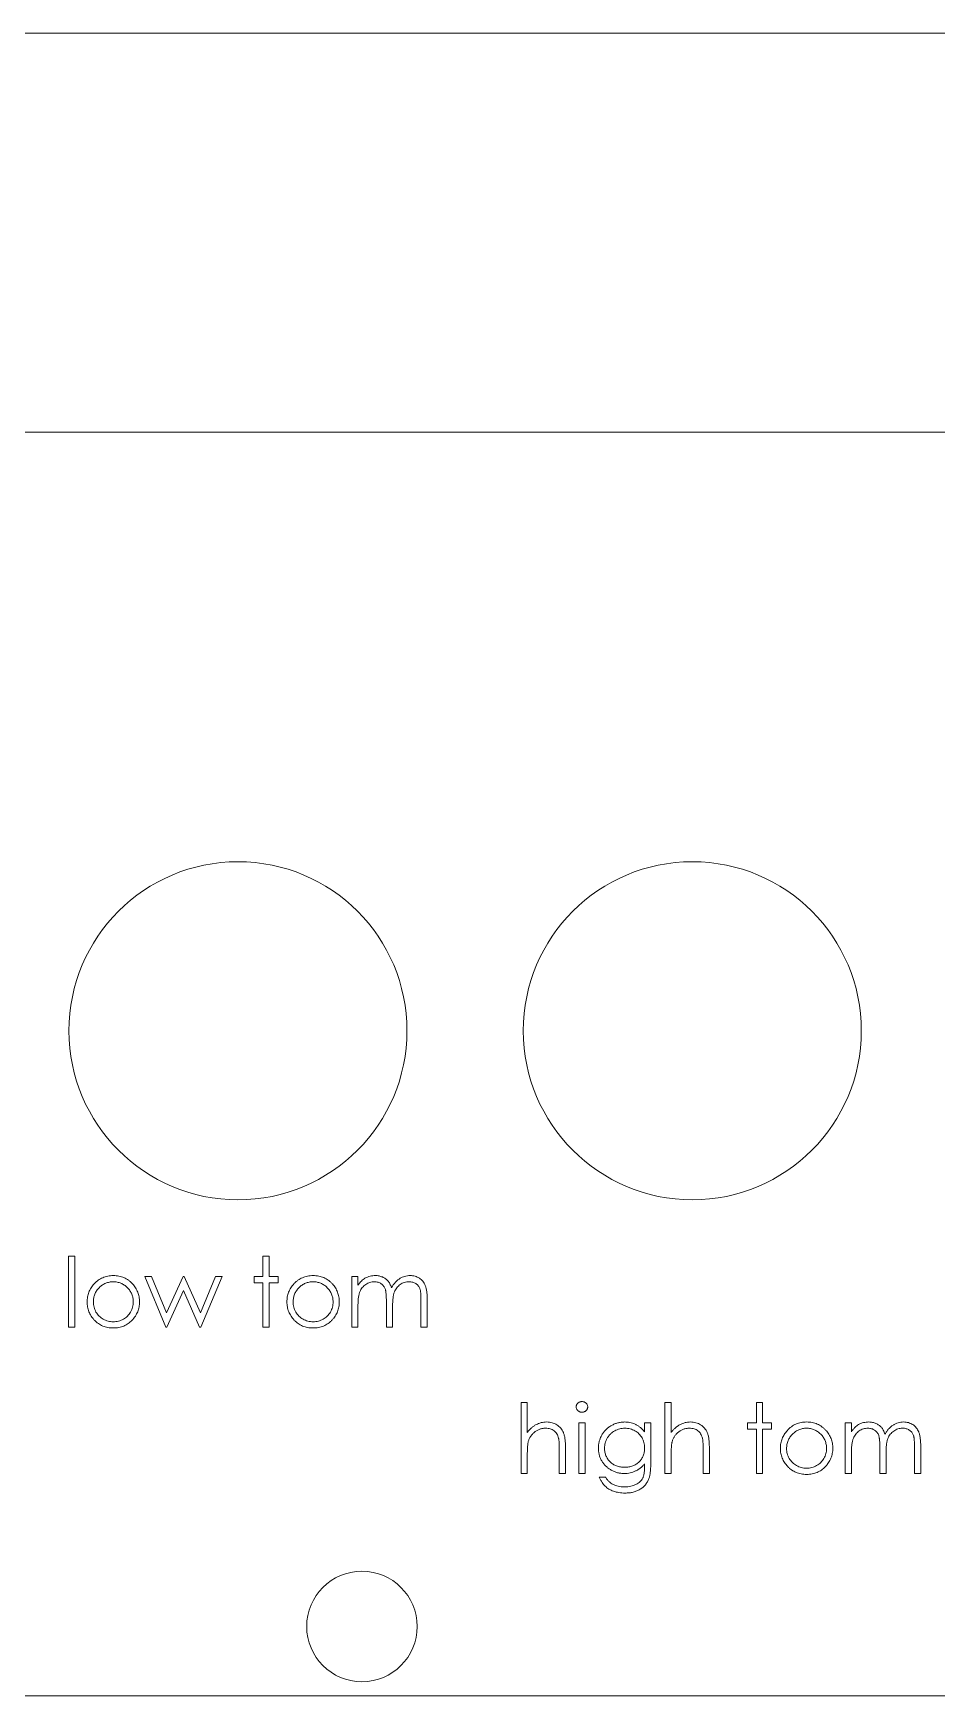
# Model space of a CAD drawing. Header units: inches. Extents: x 0 to 10.2, y -7 to 0.
# Drawn here: x 2.952 to 4.582, y -7 to -4 of the extents above; entities that cross this region are included whole.
import ezdxf

# ---------------------------------------------------------------- set-up
doc = ezdxf.new("R2010")
doc.units = ezdxf.units.IN
doc.header["$MEASUREMENT"] = 0

msp = doc.modelspace()

# ---------------------------------------------------------------- linework, layer by layer
at = {"color": 1, "linetype": 'Continuous', "lineweight": 5}
for p, q in [((5.6713, -4), (0.9713, -4)), ((0.9713, -4.72), (5.6713, -4.72)), ((0, -7), (10.15, -7))]:
    msp.add_line(p, q, dxfattribs=at)
at = {"color": 3, "linetype": 'Continuous', "lineweight": 5}
for p, q in [((3.0154, -6.2065), (3.0266, -6.2065)), ((3.0154, -6.3347), (3.0154, -6.2065)), ((3.0266, -6.2065), (3.0266, -6.3347)), ((3.3664, -6.2065), (3.3776, -6.2065)), ((3.3664, -6.2434), (3.3664, -6.2065)), ((3.3776, -6.2065), (3.3776, -6.2434)), ((3.1532, -6.2434), (3.1653, -6.2434)), ((3.1911, -6.3347), (3.1532, -6.2434)), ((3.1653, -6.2434), (3.1925, -6.3091)), ((3.1925, -6.3091), (3.2223, -6.2434)), ((3.2229, -6.269), (3.1931, -6.3347)), ((3.2223, -6.2434), (3.2242, -6.2434)), ((3.2521, -6.3347), (3.2229, -6.269)), ((3.2242, -6.2434), (3.2534, -6.3091)), ((3.2534, -6.3091), (3.2809, -6.2434)), ((3.2927, -6.2434), (3.2545, -6.3347)), ((3.2809, -6.2434), (3.2927, -6.2434)), ((3.3503, -6.2546), (3.3503, -6.2434)), ((3.3503, -6.2434), (3.3664, -6.2434)), ((3.3664, -6.2546), (3.3503, -6.2546)), ((3.3664, -6.3347), (3.3664, -6.2546)), ((3.3776, -6.2434), (3.3936, -6.2434)), ((3.3776, -6.2546), (3.3776, -6.3347)), ((3.3936, -6.2546), (3.3776, -6.2546)), ((3.3936, -6.2434), (3.3936, -6.2546)), ((3.5266, -6.2434), (3.5378, -6.2434)), ((3.5266, -6.3347), (3.5266, -6.2434)), ((3.5378, -6.2434), (3.5378, -6.2592)), ((3.5378, -6.2963), (3.5378, -6.3347)), ((3.5891, -6.3347), (3.5891, -6.2883)), ((3.6003, -6.2992), (3.6003, -6.3347)), ((3.6516, -6.3347), (3.6516, -6.2852)), ((3.6628, -6.2852), (3.6628, -6.3347)), ((3.0266, -6.3347), (3.0154, -6.3347)), ((3.1931, -6.3347), (3.1911, -6.3347)), ((3.2545, -6.3347), (3.2521, -6.3347)), ((3.3776, -6.3347), (3.3664, -6.3347)), ((3.5378, -6.3347), (3.5266, -6.3347)), ((3.6003, -6.3347), (3.5891, -6.3347)), ((3.6628, -6.3347), (3.6516, -6.3347)), ((3.8323, -6.4708), (3.8435, -6.4708)), ((3.8323, -6.599), (3.8323, -6.4708)), ((3.8435, -6.4708), (3.8435, -6.5249)), ((4.0919, -6.4708), (4.1031, -6.4708)), ((4.0919, -6.599), (4.0919, -6.4708)), ((4.1031, -6.4708), (4.1031, -6.5249)), ((4.257, -6.4708), (4.2682, -6.4708)), ((4.257, -6.5076), (4.257, -6.4708)), ((4.2682, -6.4708), (4.2682, -6.5076)), ((3.9365, -6.5076), (3.9477, -6.5076)), ((3.9365, -6.599), (3.9365, -6.5076)), ((3.9477, -6.5076), (3.9477, -6.599)), ((4.0551, -6.5076), (4.0663, -6.5076)), ((4.0551, -6.5236), (4.0551, -6.5076)), ((4.0663, -6.5076), (4.0663, -6.5801)), ((4.241, -6.5188), (4.241, -6.5076)), ((4.241, -6.5076), (4.257, -6.5076)), ((4.2682, -6.5076), (4.2842, -6.5076)), ((4.2842, -6.5076), (4.2842, -6.5188)), ((4.4172, -6.5076), (4.4285, -6.5076)), ((4.4172, -6.599), (4.4172, -6.5076)), ((4.4285, -6.5076), (4.4285, -6.5235)), ((4.257, -6.5188), (4.241, -6.5188)), ((4.257, -6.599), (4.257, -6.5188)), ((4.2682, -6.5188), (4.2682, -6.599)), ((4.2842, -6.5188), (4.2682, -6.5188)), ((3.8435, -6.5659), (3.8435, -6.599)), ((3.9012, -6.599), (3.9012, -6.556)), ((3.9124, -6.5523), (3.9124, -6.599)), ((4.1031, -6.5659), (4.1031, -6.599)), ((4.1608, -6.599), (4.1608, -6.556)), ((4.1721, -6.5523), (4.1721, -6.599)), ((4.4285, -6.5605), (4.4285, -6.599)), ((4.4797, -6.599), (4.4797, -6.5525)), ((4.491, -6.5634), (4.491, -6.599)), ((4.5422, -6.599), (4.5422, -6.5494)), ((4.5535, -6.5495), (4.5535, -6.599)), ((3.8435, -6.599), (3.8323, -6.599)), ((3.9124, -6.599), (3.9012, -6.599)), ((3.9477, -6.599), (3.9365, -6.599)), ((4.0551, -6.5862), (4.0551, -6.5815)), ((4.1031, -6.599), (4.0919, -6.599)), ((4.1721, -6.599), (4.1608, -6.599)), ((4.2682, -6.599), (4.257, -6.599)), ((4.4285, -6.599), (4.4172, -6.599)), ((4.491, -6.599), (4.4797, -6.599)), ((4.5535, -6.599), (4.5422, -6.599)), ((3.9733, -6.6054), (3.9846, -6.6054))]:
    msp.add_line(p, q, dxfattribs=at)
at = {"color": 1, "linetype": 'Continuous', "lineweight": 5}
for centre, radius in [((3.3213, -5.8), 0.305), ((4.1413, -5.8), 0.305), ((3.545, -6.875), 0.0997)]:
    msp.add_circle(centre, radius, dxfattribs=at)
at = {"color": 3, "linetype": 'Continuous', "lineweight": 5}
for points, knots in [([(3.0491, -6.2893), (3.0491, -6.2878), (3.0492, -6.2847), (3.0498, -6.2803), (3.0507, -6.276), (3.0521, -6.2718), (3.0539, -6.2678), (3.0561, -6.264), (3.0586, -6.2603), (3.0606, -6.258), (3.0616, -6.2569)], [0, 0, 0, 0, 0.128919, 0.255238, 0.378679, 0.501088, 0.622714, 0.746241, 0.871589, 1, 1, 1, 1]), ([(3.0963, -6.253), (3.0951, -6.253), (3.0927, -6.2531), (3.0892, -6.2536), (3.0858, -6.2544), (3.0826, -6.2556), (3.0794, -6.2571), (3.0764, -6.2589), (3.0736, -6.2611), (3.0709, -6.2636), (3.0684, -6.2663), (3.0662, -6.2692), (3.0644, -6.2722), (3.0629, -6.2753), (3.0617, -6.2787), (3.0609, -6.2821), (3.0604, -6.2857), (3.0603, -6.2881), (3.0603, -6.2894)], [0, 0, 0, 0, 0.063846, 0.126044, 0.187165, 0.247399, 0.30838, 0.36978, 0.432584, 0.497641, 0.562401, 0.625557, 0.687332, 0.748313, 0.809791, 0.871768, 0.934836, 1, 1, 1, 1]), ([(3.0616, -6.2569), (3.0627, -6.2557), (3.065, -6.2533), (3.0689, -6.2502), (3.0729, -6.2476), (3.0772, -6.2455), (3.0816, -6.2438), (3.0864, -6.2426), (3.0913, -6.2419), (3.0947, -6.2418), (3.0964, -6.2418)], [0, 0, 0, 0, 0.128498, 0.252713, 0.374819, 0.496436, 0.617911, 0.741288, 0.8687, 1, 1, 1, 1]), ([(3.1324, -6.2894), (3.1324, -6.2881), (3.1323, -6.2857), (3.1318, -6.2821), (3.131, -6.2787), (3.1298, -6.2753), (3.1283, -6.2722), (3.1264, -6.2692), (3.1243, -6.2663), (3.1218, -6.2636), (3.1191, -6.2611), (3.1162, -6.2589), (3.1132, -6.2571), (3.1101, -6.2556), (3.1068, -6.2544), (3.1034, -6.2536), (3.0999, -6.2531), (3.0975, -6.253), (3.0963, -6.253)], [0, 0, 0, 0, 0.065185, 0.128274, 0.19027, 0.251768, 0.312769, 0.374793, 0.43797, 0.503047, 0.568125, 0.63095, 0.692369, 0.752973, 0.813641, 0.874355, 0.936573, 1, 1, 1, 1]), ([(3.0964, -6.2418), (3.0981, -6.2418), (3.1015, -6.2419), (3.1064, -6.2426), (3.1111, -6.2438), (3.1156, -6.2454), (3.1198, -6.2476), (3.1238, -6.2502), (3.1276, -6.2532), (3.1299, -6.2556), (3.1311, -6.2568)], [0, 0, 0, 0, 0.131751, 0.258332, 0.382134, 0.503804, 0.624693, 0.746871, 0.871514, 1, 1, 1, 1]), ([(3.1311, -6.2568), (3.1321, -6.258), (3.1341, -6.2602), (3.1366, -6.2639), (3.1388, -6.2678), (3.1406, -6.2718), (3.1419, -6.2759), (3.1429, -6.2802), (3.1435, -6.2847), (3.1436, -6.2877), (3.1436, -6.2893)], [0, 0, 0, 0, 0.128157, 0.253834, 0.376506, 0.498534, 0.621368, 0.744565, 0.870634, 1, 1, 1, 1]), ([(3.4096, -6.2893), (3.4097, -6.2878), (3.4098, -6.2847), (3.4103, -6.2803), (3.4113, -6.276), (3.4127, -6.2718), (3.4145, -6.2678), (3.4166, -6.264), (3.4192, -6.2603), (3.4212, -6.258), (3.4222, -6.2569)], [0, 0, 0, 0, 0.1289191, 0.2552377, 0.3786786, 0.5010879, 0.6227137, 0.7462408, 0.871589, 1, 1, 1, 1]), ([(3.4569, -6.253), (3.4557, -6.253), (3.4533, -6.2531), (3.4498, -6.2536), (3.4464, -6.2544), (3.4431, -6.2556), (3.44, -6.2571), (3.437, -6.2589), (3.4341, -6.2611), (3.4314, -6.2636), (3.429, -6.2663), (3.4268, -6.2692), (3.425, -6.2722), (3.4234, -6.2753), (3.4223, -6.2787), (3.4215, -6.2821), (3.421, -6.2857), (3.4209, -6.2881), (3.4209, -6.2894)], [0, 0, 0, 0, 0.063846, 0.126044, 0.187165, 0.247399, 0.30838, 0.36978, 0.432584, 0.497641, 0.562401, 0.625557, 0.687332, 0.748313, 0.809791, 0.871768, 0.934836, 1, 1, 1, 1]), ([(3.4222, -6.2569), (3.4233, -6.2557), (3.4256, -6.2533), (3.4294, -6.2502), (3.4335, -6.2476), (3.4377, -6.2455), (3.4422, -6.2438), (3.4469, -6.2426), (3.4519, -6.2419), (3.4553, -6.2418), (3.457, -6.2418)], [0, 0, 0, 0, 0.128498, 0.252713, 0.374819, 0.496436, 0.617911, 0.741288, 0.8687, 1, 1, 1, 1]), ([(3.493, -6.2894), (3.4929, -6.2881), (3.4929, -6.2857), (3.4924, -6.2821), (3.4915, -6.2787), (3.4904, -6.2753), (3.4889, -6.2722), (3.487, -6.2692), (3.4848, -6.2663), (3.4823, -6.2636), (3.4797, -6.2611), (3.4768, -6.2589), (3.4738, -6.2571), (3.4707, -6.2556), (3.4674, -6.2544), (3.464, -6.2536), (3.4605, -6.2531), (3.4581, -6.253), (3.4569, -6.253)], [0, 0, 0, 0, 0.0651848, 0.1282737, 0.1902702, 0.2517683, 0.3127687, 0.3747933, 0.4379696, 0.5030474, 0.5681252, 0.6309497, 0.6923691, 0.7529732, 0.8136411, 0.8743552, 0.936573, 1, 1, 1, 1]), ([(3.457, -6.2418), (3.4587, -6.2418), (3.462, -6.2419), (3.467, -6.2426), (3.4717, -6.2438), (3.4762, -6.2454), (3.4804, -6.2476), (3.4844, -6.2502), (3.4882, -6.2532), (3.4905, -6.2556), (3.4917, -6.2568)], [0, 0, 0, 0, 0.131751, 0.258332, 0.382134, 0.503804, 0.624693, 0.746871, 0.871514, 1, 1, 1, 1]), ([(3.4917, -6.2568), (3.4927, -6.258), (3.4947, -6.2602), (3.4972, -6.2639), (3.4994, -6.2678), (3.5011, -6.2718), (3.5025, -6.2759), (3.5035, -6.2802), (3.5041, -6.2847), (3.5042, -6.2877), (3.5042, -6.2893)], [0, 0, 0, 0, 0.128157, 0.253834, 0.376506, 0.498534, 0.621368, 0.744565, 0.870634, 1, 1, 1, 1]), ([(3.5378, -6.2592), (3.5389, -6.2578), (3.5408, -6.2552), (3.544, -6.2517), (3.5471, -6.2487), (3.5494, -6.2471), (3.5505, -6.2464)], [0, 0, 0, 0, 0.283595, 0.543395, 0.780646, 1, 1, 1, 1]), ([(3.5674, -6.253), (3.566, -6.253), (3.5633, -6.2531), (3.5594, -6.2541), (3.5555, -6.2557), (3.5519, -6.2578), (3.5485, -6.2604), (3.5456, -6.2635), (3.5431, -6.2671), (3.5415, -6.2703), (3.5405, -6.2733), (3.5398, -6.2757), (3.5392, -6.2785), (3.5387, -6.2815), (3.5383, -6.2848), (3.5381, -6.2884), (3.5379, -6.2922), (3.5379, -6.2949), (3.5378, -6.2963)], [0, 0, 0, 0, 0.068677, 0.136871, 0.206114, 0.277538, 0.349772, 0.421251, 0.492911, 0.567027, 0.606614, 0.649704, 0.697303, 0.749086, 0.804881, 0.865485, 0.930237, 1, 1, 1, 1]), ([(3.5505, -6.2464), (3.552, -6.2457), (3.555, -6.2443), (3.5597, -6.2428), (3.5645, -6.2419), (3.5677, -6.2418), (3.5693, -6.2418)], [0, 0, 0, 0, 0.253734, 0.503035, 0.750014, 1, 1, 1, 1]), ([(3.5891, -6.2883), (3.5891, -6.2869), (3.5891, -6.2844), (3.589, -6.2808), (3.5888, -6.2775), (3.5886, -6.2746), (3.5883, -6.2719), (3.588, -6.2696), (3.5876, -6.2677), (3.5869, -6.2655), (3.5859, -6.2631), (3.5842, -6.2606), (3.5822, -6.2584), (3.5798, -6.2565), (3.5771, -6.2549), (3.5741, -6.2538), (3.5708, -6.2531), (3.5685, -6.253), (3.5674, -6.253)], [0, 0, 0, 0, 0.08253, 0.158779, 0.227738, 0.289946, 0.345499, 0.393896, 0.436374, 0.472122, 0.536384, 0.599078, 0.661948, 0.726311, 0.791771, 0.858647, 0.927305, 1, 1, 1, 1]), ([(3.5693, -6.2418), (3.5705, -6.2418), (3.5726, -6.2419), (3.5759, -6.2423), (3.579, -6.2432), (3.582, -6.2443), (3.5849, -6.2457), (3.5875, -6.2474), (3.5898, -6.2492), (3.5919, -6.2514), (3.5938, -6.2538), (3.5955, -6.2567), (3.5971, -6.2601), (3.598, -6.2625), (3.5984, -6.2638)], [0, 0, 0, 0, 0.084152, 0.166532, 0.248836, 0.331246, 0.412957, 0.490494, 0.566156, 0.639987, 0.716765, 0.802144, 0.895833, 1, 1, 1, 1]), ([(3.5984, -6.2638), (3.5989, -6.2629), (3.5999, -6.2612), (3.6015, -6.2587), (3.6032, -6.2564), (3.605, -6.2543), (3.6068, -6.2523), (3.6088, -6.2505), (3.6109, -6.2488), (3.6137, -6.2469), (3.6174, -6.2448), (3.6221, -6.2431), (3.627, -6.242), (3.6303, -6.2418), (3.6319, -6.2418)], [0, 0, 0, 0, 0.071766, 0.141226, 0.209116, 0.27484, 0.339483, 0.402476, 0.464942, 0.526833, 0.647415, 0.765562, 0.881615, 1, 1, 1, 1]), ([(3.63, -6.253), (3.6286, -6.253), (3.6258, -6.2531), (3.6217, -6.2541), (3.6177, -6.2557), (3.6141, -6.2579), (3.6107, -6.2606), (3.6078, -6.2638), (3.6055, -6.2674), (3.6038, -6.2707), (3.6028, -6.2737), (3.6021, -6.2763), (3.6016, -6.2792), (3.6011, -6.2826), (3.6008, -6.2862), (3.6005, -6.2902), (3.6004, -6.2946), (3.6004, -6.2976), (3.6003, -6.2992)], [0, 0, 0, 0, 0.068158, 0.134707, 0.201865, 0.270788, 0.340024, 0.408083, 0.476813, 0.547346, 0.58564, 0.628865, 0.677153, 0.730803, 0.789807, 0.854325, 0.924365, 1, 1, 1, 1]), ([(3.6516, -6.2852), (3.6516, -6.284), (3.6516, -6.2818), (3.6515, -6.2785), (3.6513, -6.2756), (3.6511, -6.273), (3.6508, -6.2706), (3.6505, -6.2685), (3.6501, -6.2667), (3.6494, -6.2647), (3.6483, -6.2625), (3.6467, -6.2601), (3.6446, -6.258), (3.6423, -6.2562), (3.6396, -6.2548), (3.6366, -6.2537), (3.6334, -6.2531), (3.6311, -6.253), (3.63, -6.253)], [0, 0, 0, 0, 0.078343, 0.150563, 0.216151, 0.27568, 0.328707, 0.375904, 0.417302, 0.452693, 0.517265, 0.581217, 0.645322, 0.712024, 0.78013, 0.850218, 0.922649, 1, 1, 1, 1]), ([(3.6319, -6.2418), (3.6335, -6.2418), (3.6365, -6.2419), (3.6408, -6.2428), (3.6449, -6.2443), (3.6487, -6.2464), (3.652, -6.249), (3.655, -6.2521), (3.6575, -6.2557), (3.6591, -6.2591), (3.6602, -6.2621), (3.6609, -6.2646), (3.6615, -6.2674), (3.662, -6.2704), (3.6624, -6.2738), (3.6626, -6.2774), (3.6628, -6.2812), (3.6628, -6.2839), (3.6628, -6.2852)], [0, 0, 0, 0, 0.075604, 0.147965, 0.218797, 0.28947, 0.359724, 0.429708, 0.500497, 0.574429, 0.613947, 0.657155, 0.703973, 0.754939, 0.809707, 0.868833, 0.932385, 1, 1, 1, 1]), ([(3.0964, -6.3363), (3.0947, -6.3363), (3.0913, -6.3362), (3.0865, -6.3355), (3.0818, -6.3344), (3.0774, -6.3329), (3.0732, -6.3309), (3.0693, -6.3284), (3.0656, -6.3256), (3.0622, -6.3223), (3.0592, -6.3187), (3.0565, -6.3149), (3.0542, -6.311), (3.0523, -6.307), (3.0508, -6.3027), (3.0498, -6.2984), (3.0492, -6.2939), (3.0491, -6.2908), (3.0491, -6.2893)], [0, 0, 0, 0, 0.068742, 0.134635, 0.198324, 0.260825, 0.322714, 0.384555, 0.446913, 0.510958, 0.574931, 0.636685, 0.697483, 0.757134, 0.816966, 0.876818, 0.937663, 1, 1, 1, 1]), ([(3.0603, -6.2894), (3.0603, -6.291), (3.0605, -6.2941), (3.0614, -6.2988), (3.0629, -6.3033), (3.065, -6.3076), (3.0676, -6.3115), (3.0707, -6.315), (3.0743, -6.3181), (3.0782, -6.3206), (3.0824, -6.3226), (3.0869, -6.324), (3.0915, -6.325), (3.0947, -6.325), (3.0963, -6.3251)], [0, 0, 0, 0, 0.084733, 0.168179, 0.251488, 0.335841, 0.419834, 0.502345, 0.583649, 0.665931, 0.748717, 0.831047, 0.91441, 1, 1, 1, 1]), ([(3.0963, -6.3251), (3.098, -6.325), (3.1011, -6.325), (3.1058, -6.324), (3.1103, -6.3226), (3.1145, -6.3206), (3.1184, -6.3181), (3.1219, -6.3151), (3.125, -6.3115), (3.1276, -6.3076), (3.1298, -6.3033), (3.1313, -6.2988), (3.1322, -6.2941), (3.1323, -6.291), (3.1324, -6.2894)], [0, 0, 0, 0, 0.085606, 0.168983, 0.250908, 0.333708, 0.416005, 0.49766, 0.579893, 0.663902, 0.748466, 0.831791, 0.915252, 1, 1, 1, 1]), ([(3.1436, -6.2893), (3.1436, -6.2908), (3.1435, -6.2939), (3.1429, -6.2984), (3.1418, -6.3027), (3.1404, -6.307), (3.1385, -6.311), (3.1362, -6.3149), (3.1335, -6.3187), (3.1304, -6.3223), (3.1271, -6.3256), (3.1234, -6.3284), (3.1195, -6.3309), (3.1153, -6.3329), (3.1109, -6.3344), (3.1063, -6.3355), (3.1014, -6.3362), (3.0981, -6.3363), (3.0964, -6.3363)], [0, 0, 0, 0, 0.062416, 0.123337, 0.183265, 0.243172, 0.302898, 0.363774, 0.425605, 0.489659, 0.553785, 0.616222, 0.677854, 0.739517, 0.802097, 0.865866, 0.931508, 1, 1, 1, 1]), ([(3.457, -6.3363), (3.4553, -6.3363), (3.4519, -6.3362), (3.447, -6.3355), (3.4424, -6.3344), (3.438, -6.3329), (3.4338, -6.3309), (3.4299, -6.3284), (3.4262, -6.3256), (3.4228, -6.3223), (3.4197, -6.3187), (3.417, -6.3149), (3.4147, -6.311), (3.4129, -6.307), (3.4114, -6.3027), (3.4104, -6.2984), (3.4097, -6.2939), (3.4097, -6.2908), (3.4096, -6.2893)], [0, 0, 0, 0, 0.068742, 0.134635, 0.198324, 0.260825, 0.322714, 0.384555, 0.446913, 0.510958, 0.574931, 0.636685, 0.697483, 0.757134, 0.816966, 0.876818, 0.937663, 1, 1, 1, 1]), ([(3.4209, -6.2894), (3.4209, -6.291), (3.421, -6.2941), (3.422, -6.2988), (3.4235, -6.3033), (3.4256, -6.3076), (3.4282, -6.3115), (3.4313, -6.315), (3.4348, -6.3181), (3.4387, -6.3206), (3.443, -6.3226), (3.4474, -6.324), (3.4521, -6.325), (3.4553, -6.325), (3.4569, -6.3251)], [0, 0, 0, 0, 0.084733, 0.168179, 0.251488, 0.335841, 0.419834, 0.502345, 0.583649, 0.665931, 0.748717, 0.831047, 0.91441, 1, 1, 1, 1]), ([(3.4569, -6.3251), (3.4585, -6.325), (3.4617, -6.325), (3.4664, -6.324), (3.4708, -6.3226), (3.4751, -6.3206), (3.479, -6.3181), (3.4825, -6.3151), (3.4856, -6.3115), (3.4882, -6.3076), (3.4903, -6.3033), (3.4919, -6.2988), (3.4928, -6.2941), (3.4929, -6.291), (3.493, -6.2894)], [0, 0, 0, 0, 0.0856057, 0.1689833, 0.2509076, 0.3337081, 0.416005, 0.4976596, 0.5798933, 0.6639023, 0.7484663, 0.8317909, 0.9152519, 1, 1, 1, 1]), ([(3.5042, -6.2893), (3.5042, -6.2908), (3.5041, -6.2939), (3.5034, -6.2984), (3.5024, -6.3027), (3.501, -6.307), (3.4991, -6.311), (3.4968, -6.3149), (3.4941, -6.3187), (3.491, -6.3223), (3.4876, -6.3256), (3.4839, -6.3284), (3.48, -6.3309), (3.4759, -6.3329), (3.4715, -6.3344), (3.4669, -6.3355), (3.462, -6.3362), (3.4587, -6.3363), (3.457, -6.3363)], [0, 0, 0, 0, 0.062416, 0.123337, 0.183265, 0.243172, 0.302898, 0.363774, 0.425605, 0.489659, 0.553785, 0.616222, 0.677854, 0.739517, 0.802097, 0.865866, 0.931508, 1, 1, 1, 1]), ([(3.9317, -6.4788), (3.9317, -6.4782), (3.9318, -6.4769), (3.9324, -6.4751), (3.9334, -6.4734), (3.9347, -6.4719), (3.9363, -6.4707), (3.9381, -6.4698), (3.94, -6.4693), (3.9413, -6.4692), (3.942, -6.4692)], [0, 0, 0, 0, 0.12329, 0.242149, 0.363437, 0.489745, 0.618115, 0.744894, 0.868932, 1, 1, 1, 1]), ([(3.942, -6.4884), (3.9413, -6.4884), (3.94, -6.4883), (3.9381, -6.4877), (3.9363, -6.4868), (3.9347, -6.4856), (3.9334, -6.4842), (3.9324, -6.4825), (3.9318, -6.4807), (3.9317, -6.4795), (3.9317, -6.4788)], [0, 0, 0, 0, 0.131867, 0.256661, 0.384213, 0.513365, 0.640443, 0.761085, 0.879146, 1, 1, 1, 1]), ([(3.942, -6.4692), (3.9427, -6.4692), (3.9441, -6.4693), (3.9461, -6.4698), (3.9479, -6.4707), (3.9495, -6.472), (3.9508, -6.4734), (3.9518, -6.4751), (3.9524, -6.4769), (3.9525, -6.4782), (3.9525, -6.4788)], [0, 0, 0, 0, 0.131899, 0.258284, 0.384341, 0.51198, 0.638632, 0.75923, 0.877412, 1, 1, 1, 1]), ([(3.9525, -6.4788), (3.9525, -6.4795), (3.9524, -6.4807), (3.9518, -6.4825), (3.9508, -6.4842), (3.9495, -6.4856), (3.9479, -6.4868), (3.9461, -6.4878), (3.9441, -6.4883), (3.9427, -6.4884), (3.942, -6.4884)], [0, 0, 0, 0, 0.120162, 0.237546, 0.357497, 0.484917, 0.613329, 0.74015, 0.867301, 1, 1, 1, 1]), ([(3.8435, -6.5249), (3.8447, -6.5234), (3.8471, -6.5204), (3.851, -6.5166), (3.8551, -6.5133), (3.8594, -6.5107), (3.8638, -6.5086), (3.8685, -6.5071), (3.8733, -6.5062), (3.8766, -6.5061), (3.8783, -6.506)], [0, 0, 0, 0, 0.140724, 0.273996, 0.400684, 0.522555, 0.641534, 0.759969, 0.878405, 1, 1, 1, 1]), ([(3.8783, -6.506), (3.88, -6.5061), (3.8833, -6.5062), (3.8881, -6.5072), (3.8926, -6.5088), (3.8968, -6.5111), (3.9005, -6.5139), (3.9038, -6.5171), (3.9065, -6.5209), (3.9084, -6.5244), (3.9096, -6.5275), (3.9103, -6.5301), (3.911, -6.5331), (3.9115, -6.5363), (3.9119, -6.5399), (3.9122, -6.5438), (3.9124, -6.5479), (3.9124, -6.5508), (3.9124, -6.5523)], [0, 0, 0, 0, 0.077229, 0.151155, 0.223454, 0.295497, 0.36692, 0.436794, 0.506696, 0.577864, 0.615912, 0.658048, 0.703776, 0.75408, 0.808979, 0.867913, 0.931702, 1, 1, 1, 1]), ([(3.9717, -6.553), (3.9718, -6.552), (3.9718, -6.5499), (3.9721, -6.5468), (3.9726, -6.5438), (3.9733, -6.5408), (3.9742, -6.5379), (3.9752, -6.5351), (3.9765, -6.5323), (3.978, -6.5295), (3.9796, -6.5269), (3.9814, -6.5244), (3.9834, -6.522), (3.9855, -6.5198), (3.9878, -6.5177), (3.9902, -6.5158), (3.9927, -6.514), (3.9954, -6.5123), (3.9982, -6.5109), (4.001, -6.5095), (4.0039, -6.5085), (4.0068, -6.5076), (4.0098, -6.5069), (4.0128, -6.5064), (4.0159, -6.5061), (4.0179, -6.506), (4.0189, -6.506)], [0, 0, 0, 0, 0.042034, 0.083905, 0.125069, 0.166158, 0.20721, 0.248491, 0.289878, 0.33217, 0.374476, 0.416225, 0.45761, 0.499073, 0.540553, 0.582249, 0.62455, 0.667433, 0.710323, 0.752467, 0.794065, 0.835216, 0.876228, 0.917446, 0.958643, 1, 1, 1, 1]), ([(4.0189, -6.506), (4.0206, -6.5061), (4.0239, -6.5062), (4.0288, -6.5069), (4.0335, -6.5081), (4.0381, -6.5098), (4.0425, -6.5122), (4.0469, -6.5153), (4.0511, -6.5191), (4.0537, -6.5221), (4.0551, -6.5236)], [0, 0, 0, 0, 0.120911, 0.238762, 0.354755, 0.470359, 0.589144, 0.716329, 0.852445, 1, 1, 1, 1]), ([(4.1031, -6.5249), (4.1043, -6.5234), (4.1067, -6.5204), (4.1106, -6.5166), (4.1147, -6.5133), (4.119, -6.5107), (4.1235, -6.5086), (4.1281, -6.5071), (4.1329, -6.5062), (4.1362, -6.5061), (4.1379, -6.506)], [0, 0, 0, 0, 0.140724, 0.273996, 0.400684, 0.522555, 0.641534, 0.759969, 0.878405, 1, 1, 1, 1]), ([(4.1379, -6.506), (4.1396, -6.5061), (4.1429, -6.5062), (4.1477, -6.5072), (4.1522, -6.5088), (4.1564, -6.5111), (4.1601, -6.5139), (4.1634, -6.5171), (4.1661, -6.5209), (4.168, -6.5244), (4.1692, -6.5275), (4.1699, -6.5301), (4.1706, -6.5331), (4.1712, -6.5363), (4.1715, -6.5399), (4.1718, -6.5438), (4.172, -6.5479), (4.172, -6.5508), (4.1721, -6.5523)], [0, 0, 0, 0, 0.077229, 0.151155, 0.223454, 0.295497, 0.36692, 0.436794, 0.506696, 0.577864, 0.615912, 0.658048, 0.703776, 0.75408, 0.808979, 0.867913, 0.931702, 1, 1, 1, 1]), ([(4.3128, -6.5211), (4.3139, -6.5199), (4.3162, -6.5175), (4.32, -6.5145), (4.3241, -6.5119), (4.3283, -6.5097), (4.3328, -6.5081), (4.3376, -6.5069), (4.3425, -6.5061), (4.3459, -6.5061), (4.3476, -6.506)], [0, 0, 0, 0, 0.128498, 0.252713, 0.374819, 0.496436, 0.617911, 0.741288, 0.8687, 1, 1, 1, 1]), ([(4.3476, -6.506), (4.3493, -6.5061), (4.3527, -6.5061), (4.3576, -6.5069), (4.3623, -6.5081), (4.3668, -6.5097), (4.371, -6.5118), (4.375, -6.5144), (4.3788, -6.5175), (4.3811, -6.5199), (4.3823, -6.5211)], [0, 0, 0, 0, 0.131751, 0.258332, 0.382134, 0.503804, 0.624693, 0.746871, 0.871514, 1, 1, 1, 1]), ([(4.4411, -6.5107), (4.4426, -6.5099), (4.4456, -6.5085), (4.4503, -6.5071), (4.4551, -6.5062), (4.4583, -6.5061), (4.46, -6.506)], [0, 0, 0, 0, 0.253734, 0.503035, 0.750014, 1, 1, 1, 1]), ([(4.46, -6.506), (4.4611, -6.5061), (4.4633, -6.5061), (4.4665, -6.5066), (4.4696, -6.5074), (4.4726, -6.5086), (4.4755, -6.51), (4.4781, -6.5116), (4.4804, -6.5135), (4.4825, -6.5156), (4.4844, -6.5181), (4.4861, -6.521), (4.4877, -6.5244), (4.4886, -6.5268), (4.489, -6.5281)], [0, 0, 0, 0, 0.084152, 0.166532, 0.248836, 0.331246, 0.412957, 0.490494, 0.566156, 0.639987, 0.716765, 0.802144, 0.895833, 1, 1, 1, 1]), ([(4.489, -6.5281), (4.4895, -6.5272), (4.4905, -6.5255), (4.4921, -6.523), (4.4938, -6.5207), (4.4956, -6.5186), (4.4975, -6.5166), (4.4994, -6.5148), (4.5015, -6.5131), (4.5043, -6.5112), (4.508, -6.5091), (4.5127, -6.5073), (4.5176, -6.5062), (4.5209, -6.5061), (4.5225, -6.506)], [0, 0, 0, 0, 0.071766, 0.141226, 0.209116, 0.27484, 0.339483, 0.402476, 0.464942, 0.526833, 0.647415, 0.765562, 0.881615, 1, 1, 1, 1]), ([(4.5225, -6.506), (4.5241, -6.5061), (4.5271, -6.5062), (4.5314, -6.5071), (4.5355, -6.5086), (4.5393, -6.5107), (4.5427, -6.5133), (4.5456, -6.5164), (4.5481, -6.52), (4.5497, -6.5234), (4.5508, -6.5263), (4.5515, -6.5289), (4.5521, -6.5317), (4.5526, -6.5347), (4.553, -6.538), (4.5533, -6.5416), (4.5534, -6.5455), (4.5535, -6.5481), (4.5535, -6.5495)], [0, 0, 0, 0, 0.0756043, 0.147965, 0.218797, 0.2894704, 0.3597242, 0.4297077, 0.5004965, 0.574429, 0.6139473, 0.6571553, 0.7039728, 0.754939, 0.8097066, 0.868833, 0.9323855, 1, 1, 1, 1]), ([(3.8763, -6.5172), (3.8754, -6.5173), (3.8736, -6.5173), (3.871, -6.5176), (3.8684, -6.5182), (3.8659, -6.5189), (3.8635, -6.5199), (3.8611, -6.5211), (3.8588, -6.5226), (3.8566, -6.5242), (3.8546, -6.526), (3.8527, -6.5279), (3.851, -6.5299), (3.8495, -6.532), (3.8481, -6.5342), (3.847, -6.5365), (3.846, -6.5389), (3.8455, -6.5406), (3.8453, -6.5414)], [0, 0, 0, 0, 0.06402, 0.126694, 0.189084, 0.250363, 0.312516, 0.374243, 0.43785, 0.502657, 0.567745, 0.630576, 0.692772, 0.754268, 0.815121, 0.876051, 0.937982, 1, 1, 1, 1]), ([(3.8999, -6.5352), (3.8995, -6.5338), (3.8987, -6.5311), (3.8969, -6.5274), (3.8946, -6.5242), (3.8918, -6.5216), (3.8886, -6.5196), (3.8849, -6.5182), (3.8808, -6.5174), (3.8778, -6.5173), (3.8763, -6.5172)], [0, 0, 0, 0, 0.136257, 0.261954, 0.379638, 0.494379, 0.609866, 0.729887, 0.859213, 1, 1, 1, 1]), ([(3.9012, -6.556), (3.9012, -6.5548), (3.9012, -6.5524), (3.9012, -6.549), (3.9011, -6.5459), (3.9009, -6.5431), (3.9007, -6.5407), (3.9005, -6.5386), (3.9003, -6.5368), (3.9, -6.5357), (3.8999, -6.5352)], [0, 0, 0, 0, 0.178867, 0.342141, 0.489871, 0.623312, 0.740056, 0.841468, 0.928901, 1, 1, 1, 1]), ([(4.0198, -6.5172), (4.0182, -6.5173), (4.0149, -6.5174), (4.0102, -6.5183), (4.0056, -6.5198), (4.0012, -6.5219), (3.9972, -6.5245), (3.9935, -6.5276), (3.9904, -6.5312), (3.9877, -6.5352), (3.9856, -6.5395), (3.9841, -6.544), (3.9831, -6.5486), (3.983, -6.5518), (3.983, -6.5534)], [0, 0, 0, 0, 0.085519, 0.169309, 0.252218, 0.336756, 0.420595, 0.502741, 0.584804, 0.668268, 0.751823, 0.833629, 0.91622, 1, 1, 1, 1]), ([(4.0551, -6.5528), (4.055, -6.5511), (4.0549, -6.5479), (4.054, -6.5431), (4.0526, -6.5387), (4.0506, -6.5345), (4.0481, -6.5307), (4.0451, -6.5273), (4.0416, -6.5243), (4.0377, -6.5218), (4.0335, -6.5198), (4.0291, -6.5183), (4.0245, -6.5174), (4.0214, -6.5173), (4.0198, -6.5172)], [0, 0, 0, 0, 0.089243, 0.174349, 0.257613, 0.339527, 0.420997, 0.501579, 0.582542, 0.666133, 0.750049, 0.832743, 0.915647, 1, 1, 1, 1]), ([(4.1359, -6.5172), (4.135, -6.5173), (4.1332, -6.5173), (4.1306, -6.5176), (4.128, -6.5182), (4.1255, -6.5189), (4.1231, -6.5199), (4.1207, -6.5211), (4.1185, -6.5226), (4.1163, -6.5242), (4.1142, -6.526), (4.1123, -6.5279), (4.1106, -6.5299), (4.1091, -6.532), (4.1077, -6.5342), (4.1066, -6.5365), (4.1056, -6.5389), (4.1051, -6.5406), (4.1049, -6.5414)], [0, 0, 0, 0, 0.06402, 0.126694, 0.189084, 0.250363, 0.312516, 0.374243, 0.43785, 0.502657, 0.567745, 0.630576, 0.692772, 0.754268, 0.815121, 0.876051, 0.937982, 1, 1, 1, 1]), ([(4.1595, -6.5352), (4.1591, -6.5338), (4.1583, -6.5311), (4.1565, -6.5274), (4.1542, -6.5242), (4.1515, -6.5216), (4.1482, -6.5196), (4.1445, -6.5182), (4.1404, -6.5174), (4.1374, -6.5173), (4.1359, -6.5172)], [0, 0, 0, 0, 0.136257, 0.261954, 0.379638, 0.494379, 0.609866, 0.729887, 0.859213, 1, 1, 1, 1]), ([(4.1608, -6.556), (4.1608, -6.5548), (4.1608, -6.5524), (4.1608, -6.549), (4.1607, -6.5459), (4.1605, -6.5431), (4.1604, -6.5407), (4.1601, -6.5386), (4.1599, -6.5368), (4.1596, -6.5357), (4.1595, -6.5352)], [0, 0, 0, 0, 0.178867, 0.342141, 0.489871, 0.623312, 0.740056, 0.841468, 0.928901, 1, 1, 1, 1]), ([(4.3003, -6.5535), (4.3003, -6.552), (4.3004, -6.549), (4.301, -6.5445), (4.3019, -6.5402), (4.3033, -6.5361), (4.3051, -6.5321), (4.3072, -6.5283), (4.3098, -6.5246), (4.3118, -6.5223), (4.3128, -6.5211)], [0, 0, 0, 0, 0.128919, 0.255238, 0.378679, 0.501088, 0.622714, 0.746241, 0.871589, 1, 1, 1, 1]), ([(4.3475, -6.5172), (4.3463, -6.5173), (4.3439, -6.5173), (4.3404, -6.5179), (4.337, -6.5187), (4.3338, -6.5198), (4.3306, -6.5213), (4.3276, -6.5232), (4.3248, -6.5254), (4.3221, -6.5278), (4.3196, -6.5306), (4.3174, -6.5334), (4.3156, -6.5365), (4.3141, -6.5396), (4.3129, -6.5429), (4.3121, -6.5464), (4.3116, -6.55), (4.3115, -6.5524), (4.3115, -6.5536)], [0, 0, 0, 0, 0.063846, 0.126044, 0.187165, 0.247399, 0.30838, 0.36978, 0.432584, 0.497641, 0.562401, 0.625557, 0.687332, 0.748313, 0.809791, 0.871768, 0.934836, 1, 1, 1, 1]), ([(4.3836, -6.5536), (4.3836, -6.5524), (4.3835, -6.55), (4.383, -6.5464), (4.3821, -6.5429), (4.381, -6.5396), (4.3795, -6.5364), (4.3776, -6.5334), (4.3755, -6.5305), (4.373, -6.5279), (4.3703, -6.5254), (4.3674, -6.5232), (4.3644, -6.5214), (4.3613, -6.5198), (4.358, -6.5187), (4.3546, -6.5179), (4.3511, -6.5173), (4.3487, -6.5173), (4.3475, -6.5172)], [0, 0, 0, 0, 0.065185, 0.128274, 0.19027, 0.251768, 0.312769, 0.374793, 0.43797, 0.503047, 0.568125, 0.63095, 0.692369, 0.752973, 0.813641, 0.874355, 0.936573, 1, 1, 1, 1]), ([(4.3823, -6.5211), (4.3833, -6.5222), (4.3853, -6.5245), (4.3878, -6.5282), (4.39, -6.532), (4.3917, -6.536), (4.3931, -6.5402), (4.3941, -6.5445), (4.3947, -6.549), (4.3948, -6.552), (4.3948, -6.5535)], [0, 0, 0, 0, 0.128157, 0.253834, 0.376506, 0.498534, 0.621368, 0.744565, 0.870634, 1, 1, 1, 1]), ([(4.4285, -6.5235), (4.4295, -6.5221), (4.4314, -6.5195), (4.4346, -6.5159), (4.4378, -6.513), (4.44, -6.5114), (4.4411, -6.5107)], [0, 0, 0, 0, 0.283595, 0.543395, 0.780646, 1, 1, 1, 1]), ([(4.458, -6.5172), (4.4567, -6.5173), (4.4539, -6.5174), (4.45, -6.5184), (4.4461, -6.5199), (4.4425, -6.5221), (4.4391, -6.5247), (4.4362, -6.5278), (4.4338, -6.5313), (4.4321, -6.5346), (4.4311, -6.5375), (4.4304, -6.54), (4.4298, -6.5428), (4.4293, -6.5458), (4.4289, -6.5491), (4.4287, -6.5527), (4.4285, -6.5565), (4.4285, -6.5592), (4.4285, -6.5605)], [0, 0, 0, 0, 0.068677, 0.136871, 0.206114, 0.277538, 0.349772, 0.421251, 0.492911, 0.567027, 0.606614, 0.649704, 0.697303, 0.749086, 0.804881, 0.865485, 0.930237, 1, 1, 1, 1]), ([(4.4797, -6.5525), (4.4797, -6.5512), (4.4797, -6.5487), (4.4796, -6.5451), (4.4795, -6.5418), (4.4792, -6.5388), (4.4789, -6.5362), (4.4786, -6.5339), (4.4782, -6.5319), (4.4775, -6.5298), (4.4765, -6.5274), (4.4749, -6.5248), (4.4728, -6.5226), (4.4704, -6.5207), (4.4677, -6.5192), (4.4647, -6.518), (4.4614, -6.5174), (4.4592, -6.5173), (4.458, -6.5172)], [0, 0, 0, 0, 0.08253, 0.158779, 0.227738, 0.289946, 0.345499, 0.393896, 0.436374, 0.472122, 0.536384, 0.599078, 0.661948, 0.726311, 0.791771, 0.858647, 0.927305, 1, 1, 1, 1]), ([(4.5206, -6.5172), (4.5192, -6.5173), (4.5164, -6.5174), (4.5123, -6.5184), (4.5084, -6.52), (4.5047, -6.5222), (4.5013, -6.5249), (4.4985, -6.528), (4.4961, -6.5316), (4.4945, -6.5349), (4.4934, -6.5379), (4.4928, -6.5405), (4.4922, -6.5435), (4.4917, -6.5468), (4.4914, -6.5505), (4.4911, -6.5545), (4.491, -6.5588), (4.491, -6.5619), (4.491, -6.5634)], [0, 0, 0, 0, 0.068158, 0.134707, 0.201865, 0.270788, 0.340024, 0.408083, 0.476813, 0.547346, 0.58564, 0.628865, 0.677153, 0.730803, 0.789807, 0.854325, 0.924365, 1, 1, 1, 1]), ([(4.5422, -6.5494), (4.5422, -6.5483), (4.5422, -6.546), (4.5421, -6.5428), (4.542, -6.5399), (4.5417, -6.5372), (4.5415, -6.5349), (4.5411, -6.5328), (4.5407, -6.531), (4.54, -6.529), (4.5389, -6.5268), (4.5373, -6.5244), (4.5352, -6.5223), (4.5329, -6.5205), (4.5302, -6.519), (4.5272, -6.518), (4.524, -6.5173), (4.5217, -6.5173), (4.5206, -6.5172)], [0, 0, 0, 0, 0.078343, 0.1505633, 0.2161511, 0.2756798, 0.3287071, 0.3759044, 0.4173019, 0.4526927, 0.5172653, 0.5812166, 0.6453219, 0.7120245, 0.78013, 0.8502182, 0.9226485, 1, 1, 1, 1]), ([(3.8453, -6.5414), (3.8451, -6.542), (3.8448, -6.5434), (3.8445, -6.5455), (3.8442, -6.5481), (3.8439, -6.551), (3.8438, -6.5542), (3.8436, -6.5578), (3.8435, -6.5618), (3.8435, -6.5645), (3.8435, -6.5659)], [0, 0, 0, 0, 0.075999, 0.165611, 0.269045, 0.387448, 0.518827, 0.665394, 0.825083, 1, 1, 1, 1]), ([(4.0186, -6.599), (4.0175, -6.599), (4.0154, -6.5989), (4.0124, -6.5986), (4.0093, -6.5981), (4.0063, -6.5975), (4.0034, -6.5966), (4.0005, -6.5955), (3.9977, -6.5942), (3.9949, -6.5928), (3.9922, -6.5912), (3.9897, -6.5894), (3.9873, -6.5875), (3.9851, -6.5855), (3.983, -6.5833), (3.9811, -6.5811), (3.9793, -6.5786), (3.9777, -6.5761), (3.9763, -6.5734), (3.9751, -6.5707), (3.974, -6.5679), (3.9732, -6.5651), (3.9726, -6.5621), (3.9721, -6.5591), (3.9718, -6.5561), (3.9718, -6.554), (3.9717, -6.553)], [0, 0, 0, 0, 0.042865, 0.085222, 0.127202, 0.169025, 0.210882, 0.252963, 0.295628, 0.338553, 0.381463, 0.423582, 0.465066, 0.506312, 0.54704, 0.587676, 0.628675, 0.669946, 0.711036, 0.751996, 0.792673, 0.833446, 0.874191, 0.915494, 0.957478, 1, 1, 1, 1]), ([(3.983, -6.5534), (3.983, -6.5547), (3.983, -6.557), (3.9835, -6.5605), (3.9843, -6.5639), (3.9854, -6.567), (3.9868, -6.5701), (3.9886, -6.5729), (3.9906, -6.5756), (3.993, -6.5781), (3.9956, -6.5804), (3.9984, -6.5824), (4.0014, -6.584), (4.0046, -6.5854), (4.008, -6.5864), (4.0115, -6.5872), (4.0153, -6.5877), (4.0178, -6.5877), (4.0191, -6.5878)], [0, 0, 0, 0, 0.064983, 0.127803, 0.189056, 0.248395, 0.307691, 0.366977, 0.42734, 0.488795, 0.550674, 0.612045, 0.673369, 0.73493, 0.79781, 0.862892, 0.930095, 1, 1, 1, 1]), ([(4.0191, -6.5878), (4.0205, -6.5877), (4.023, -6.5877), (4.0268, -6.5872), (4.0304, -6.5865), (4.0337, -6.5854), (4.0369, -6.5841), (4.0399, -6.5824), (4.0427, -6.5804), (4.0452, -6.5782), (4.0475, -6.5757), (4.0496, -6.5729), (4.0513, -6.57), (4.0527, -6.567), (4.0538, -6.5637), (4.0545, -6.5602), (4.055, -6.5566), (4.055, -6.5541), (4.0551, -6.5528)], [0, 0, 0, 0, 0.070121, 0.137122, 0.201487, 0.263765, 0.32456, 0.384739, 0.444905, 0.505232, 0.565494, 0.6251, 0.68435, 0.743883, 0.804608, 0.867239, 0.932094, 1, 1, 1, 1]), ([(4.1049, -6.5414), (4.1047, -6.542), (4.1044, -6.5434), (4.1041, -6.5455), (4.1038, -6.5481), (4.1035, -6.551), (4.1034, -6.5542), (4.1032, -6.5578), (4.1032, -6.5618), (4.1031, -6.5645), (4.1031, -6.5659)], [0, 0, 0, 0, 0.075999, 0.165611, 0.269045, 0.387448, 0.518827, 0.665394, 0.825083, 1, 1, 1, 1]), ([(4.3476, -6.6006), (4.3459, -6.6005), (4.3425, -6.6004), (4.3377, -6.5998), (4.333, -6.5987), (4.3286, -6.5971), (4.3244, -6.5951), (4.3205, -6.5927), (4.3168, -6.5898), (4.3134, -6.5865), (4.3104, -6.583), (4.3076, -6.5792), (4.3054, -6.5753), (4.3035, -6.5712), (4.302, -6.567), (4.301, -6.5627), (4.3004, -6.5582), (4.3003, -6.5551), (4.3003, -6.5535)], [0, 0, 0, 0, 0.068742, 0.134635, 0.198324, 0.260825, 0.322714, 0.384555, 0.446913, 0.510958, 0.574931, 0.636685, 0.697483, 0.757134, 0.816966, 0.876818, 0.937663, 1, 1, 1, 1]), ([(4.3115, -6.5536), (4.3115, -6.5552), (4.3116, -6.5584), (4.3126, -6.5631), (4.3141, -6.5676), (4.3162, -6.5718), (4.3188, -6.5758), (4.3219, -6.5793), (4.3254, -6.5823), (4.3294, -6.5849), (4.3336, -6.5869), (4.3381, -6.5883), (4.3427, -6.5892), (4.3459, -6.5893), (4.3475, -6.5894)], [0, 0, 0, 0, 0.084733, 0.168179, 0.251488, 0.335841, 0.419834, 0.502345, 0.583649, 0.665931, 0.748717, 0.831047, 0.91441, 1, 1, 1, 1]), ([(4.3475, -6.5894), (4.3491, -6.5893), (4.3523, -6.5892), (4.357, -6.5883), (4.3615, -6.5869), (4.3657, -6.5849), (4.3696, -6.5823), (4.3731, -6.5793), (4.3762, -6.5758), (4.3788, -6.5718), (4.3809, -6.5676), (4.3825, -6.5631), (4.3834, -6.5584), (4.3835, -6.5552), (4.3836, -6.5536)], [0, 0, 0, 0, 0.0856057, 0.1689833, 0.2509076, 0.3337081, 0.416005, 0.4976596, 0.5798933, 0.6639023, 0.7484663, 0.8317909, 0.9152519, 1, 1, 1, 1]), ([(4.3948, -6.5535), (4.3948, -6.5551), (4.3947, -6.5582), (4.394, -6.5627), (4.393, -6.567), (4.3916, -6.5712), (4.3897, -6.5753), (4.3874, -6.5792), (4.3847, -6.583), (4.3816, -6.5865), (4.3782, -6.5898), (4.3746, -6.5927), (4.3707, -6.5951), (4.3665, -6.5971), (4.3621, -6.5987), (4.3575, -6.5998), (4.3526, -6.6004), (4.3493, -6.6005), (4.3476, -6.6006)], [0, 0, 0, 0, 0.062416, 0.123337, 0.183265, 0.243172, 0.302898, 0.363774, 0.425605, 0.489659, 0.553785, 0.616222, 0.677854, 0.739517, 0.802097, 0.865866, 0.931508, 1, 1, 1, 1]), ([(4.0551, -6.5815), (4.0539, -6.5828), (4.0517, -6.5855), (4.0478, -6.589), (4.0435, -6.5921), (4.0389, -6.5945), (4.0341, -6.5965), (4.029, -6.5979), (4.0238, -6.5988), (4.0203, -6.5989), (4.0186, -6.599)], [0, 0, 0, 0, 0.126561, 0.250895, 0.374719, 0.499826, 0.624964, 0.749039, 0.87318, 1, 1, 1, 1]), ([(4.0189, -6.623), (4.0209, -6.623), (4.0246, -6.6229), (4.0301, -6.6221), (4.035, -6.6207), (4.0395, -6.6188), (4.0434, -6.6165), (4.0467, -6.614), (4.0494, -6.6111), (4.0513, -6.6084), (4.0524, -6.606), (4.0531, -6.604), (4.0537, -6.6017), (4.0542, -6.5991), (4.0546, -6.5962), (4.0549, -6.5931), (4.055, -6.5898), (4.0551, -6.5874), (4.0551, -6.5862)], [0, 0, 0, 0, 0.098171, 0.189264, 0.274463, 0.355023, 0.43092, 0.501086, 0.566608, 0.629721, 0.662711, 0.698766, 0.738611, 0.782581, 0.830409, 0.882578, 0.939229, 1, 1, 1, 1]), ([(4.0663, -6.5801), (4.0663, -6.5817), (4.0663, -6.5846), (4.0661, -6.589), (4.0658, -6.5929), (4.0655, -6.5966), (4.065, -6.5999), (4.0644, -6.603), (4.0638, -6.6057), (4.0632, -6.6073), (4.063, -6.6081)], [0, 0, 0, 0, 0.163445, 0.315489, 0.456291, 0.585864, 0.705429, 0.813371, 0.911718, 1, 1, 1, 1]), ([(4.02, -6.6342), (4.0181, -6.6342), (4.0144, -6.6341), (4.009, -6.6334), (4.0039, -6.6325), (3.9991, -6.631), (3.9947, -6.6291), (3.9907, -6.6271), (3.9872, -6.6247), (3.984, -6.6219), (3.981, -6.6187), (3.9783, -6.6148), (3.9757, -6.6104), (3.9741, -6.6071), (3.9733, -6.6054)], [0, 0, 0, 0, 0.096491, 0.188474, 0.27684, 0.362137, 0.443437, 0.520166, 0.59271, 0.662917, 0.735419, 0.814881, 0.903061, 1, 1, 1, 1]), ([(3.9846, -6.6054), (3.9855, -6.6068), (3.9872, -6.6096), (3.9905, -6.6132), (3.9941, -6.6163), (3.9982, -6.6188), (4.0027, -6.6207), (4.0077, -6.6221), (4.0131, -6.6229), (4.0169, -6.623), (4.0189, -6.623)], [0, 0, 0, 0, 0.124716, 0.243805, 0.360062, 0.475112, 0.593525, 0.71935, 0.853855, 1, 1, 1, 1]), ([(4.063, -6.6081), (4.0626, -6.6092), (4.0618, -6.6112), (4.0603, -6.614), (4.0586, -6.6167), (4.0568, -6.6193), (4.0546, -6.6216), (4.0524, -6.6238), (4.0498, -6.6257), (4.0471, -6.6275), (4.0442, -6.6291), (4.0412, -6.6305), (4.038, -6.6317), (4.0347, -6.6326), (4.0312, -6.6333), (4.0276, -6.6338), (4.0238, -6.6342), (4.0213, -6.6342), (4.02, -6.6342)], [0, 0, 0, 0, 0.0613707, 0.1209065, 0.1794237, 0.2376067, 0.2959385, 0.3542182, 0.4135371, 0.4740868, 0.5351212, 0.5969877, 0.6600198, 0.7242775, 0.7900119, 0.8577477, 0.927829, 1, 1, 1, 1])]:
    msp.add_open_spline(points, degree=3, knots=knots, dxfattribs=at)

doc.saveas('drawing.dxf')
